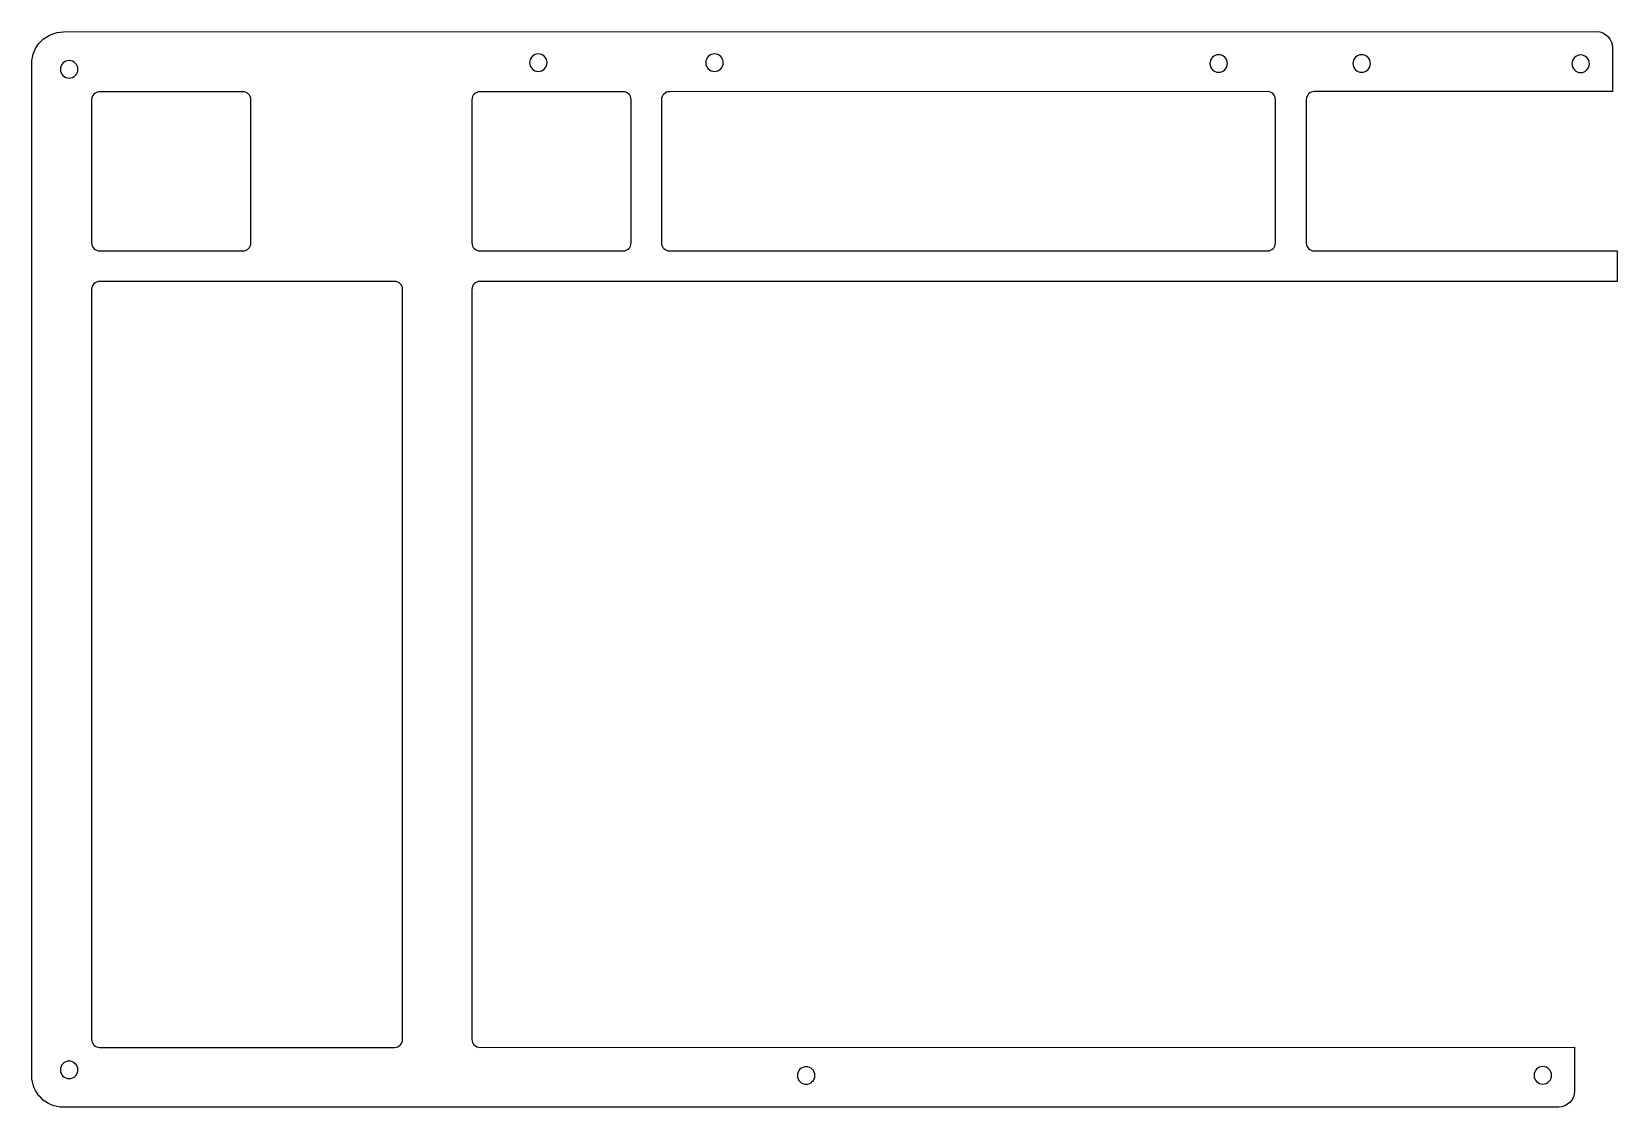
# Model space of a CAD drawing. Header units: inches. Extents: x 51 to 250, y 82 to 217.
import ezdxf

# ---------------------------------------------------------------- set-up
doc = ezdxf.new("R2010")
doc.units = ezdxf.units.IN
doc.header["$MEASUREMENT"] = 0
doc.layers.add('Layer 1', color=7, linetype='Continuous')

msp = doc.modelspace()

# ---------------------------------------------------------------- linework, layer by layer
at = {"layer": 'Layer 1', "color": 205, "lineweight": 25, "true_color": 0x8152a1}
for points, knots in [([(249.67, 185.96), (249.67, 185.96), (249.67, 189.79), (249.67, 189.79), (249.67, 189.79), (211.62, 189.79), (211.62, 189.79), (211.06, 189.79), (210.62, 190.24), (210.62, 190.79), (210.62, 190.79), (210.62, 208.8), (210.62, 208.8), (210.62, 209.35), (211.06, 209.8), (211.62, 209.8), (211.62, 209.8), (249.07, 209.8), (249.07, 209.8), (249.07, 209.8), (249.07, 215.33), (249.07, 215.33), (249.07, 216.43), (248.18, 217.33), (247.07, 217.33), (247.07, 217.33), (54.57, 217.3), (54.57, 217.3), (52.36, 217.3), (50.57, 215.51), (50.57, 213.3), (50.57, 213.3), (50.57, 86.24), (50.57, 86.24), (50.57, 84.03), (52.36, 82.24), (54.57, 82.24), (54.57, 82.24), (242.31, 82.27), (242.31, 82.27), (243.41, 82.27), (244.31, 83.17), (244.31, 84.27), (244.31, 84.27), (244.31, 89.79), (244.31, 89.79), (244.31, 89.79), (106.84, 89.77), (106.84, 89.77), (106.29, 89.77), (105.84, 90.22), (105.84, 90.77), (105.84, 90.77), (105.84, 184.96), (105.84, 184.96), (105.84, 185.52), (106.29, 185.96), (106.84, 185.96), (106.84, 185.96), (249.67, 185.96), (249.67, 185.96)], [0, 0, 0, 0, 1, 1, 1, 2, 2, 2, 3, 3, 3, 4, 4, 4, 5, 5, 5, 6, 6, 6, 7, 7, 7, 8, 8, 8, 9, 9, 9, 10, 10, 10, 11, 11, 11, 12, 12, 12, 13, 13, 13, 14, 14, 14, 15, 15, 15, 16, 16, 16, 17, 17, 17, 18, 18, 18, 19, 19, 19, 20, 20, 20, 20]), ([(59.1, 209.78), (59.1, 209.78), (77.1, 209.78), (77.1, 209.78), (77.65, 209.78), (78.1, 209.33), (78.1, 208.78), (78.1, 208.78), (78.1, 190.79), (78.1, 190.79), (78.1, 190.24), (77.65, 189.79), (77.1, 189.79), (77.1, 189.79), (59.1, 189.79), (59.1, 189.79), (58.54, 189.79), (58.1, 190.24), (58.1, 190.79), (58.1, 190.79), (58.1, 208.78), (58.1, 208.78), (58.1, 209.33), (58.54, 209.78), (59.1, 209.78)], [0, 0, 0, 0, 1, 1, 1, 2, 2, 2, 3, 3, 3, 4, 4, 4, 5, 5, 5, 6, 6, 6, 7, 7, 7, 8, 8, 8, 8]), ([(106.84, 209.78), (106.84, 209.78), (124.84, 209.79), (124.84, 209.79), (125.39, 209.79), (125.84, 209.34), (125.84, 208.79), (125.84, 208.79), (125.84, 190.79), (125.84, 190.79), (125.84, 190.24), (125.39, 189.79), (124.84, 189.79), (124.84, 189.79), (106.84, 189.79), (106.84, 189.79), (106.29, 189.79), (105.84, 190.24), (105.84, 190.79), (105.84, 190.79), (105.84, 208.78), (105.84, 208.78), (105.84, 209.34), (106.29, 209.78), (106.84, 209.78)], [0, 0, 0, 0, 1, 1, 1, 2, 2, 2, 3, 3, 3, 4, 4, 4, 5, 5, 5, 6, 6, 6, 7, 7, 7, 8, 8, 8, 8]), ([(205.74, 189.79), (205.74, 189.79), (130.65, 189.79), (130.65, 189.79), (130.1, 189.79), (129.65, 190.24), (129.65, 190.79), (129.65, 190.79), (129.65, 208.79), (129.65, 208.79), (129.65, 209.34), (130.1, 209.79), (130.65, 209.79), (130.65, 209.79), (205.74, 209.8), (205.74, 209.8), (206.29, 209.8), (206.74, 209.35), (206.74, 208.8), (206.74, 208.8), (206.74, 190.79), (206.74, 190.79), (206.74, 190.24), (206.29, 189.79), (205.74, 189.79)], [0, 0, 0, 0, 1, 1, 1, 2, 2, 2, 3, 3, 3, 4, 4, 4, 5, 5, 5, 6, 6, 6, 7, 7, 7, 8, 8, 8, 8]), ([(96.15, 89.77), (96.15, 89.77), (59.1, 89.76), (59.1, 89.76), (58.54, 89.76), (58.1, 90.21), (58.1, 90.77), (58.1, 90.77), (58.1, 184.96), (58.1, 184.96), (58.1, 185.52), (58.54, 185.96), (59.1, 185.96), (59.1, 185.96), (96.15, 185.96), (96.15, 185.96), (96.7, 185.96), (97.15, 185.52), (97.15, 184.96), (97.15, 184.96), (97.15, 90.77), (97.15, 90.77), (97.15, 90.22), (96.7, 89.77), (96.15, 89.77)], [0, 0, 0, 0, 1, 1, 1, 2, 2, 2, 3, 3, 3, 4, 4, 4, 5, 5, 5, 6, 6, 6, 7, 7, 7, 8, 8, 8, 8])]:
    msp.add_open_spline(points, degree=3, knots=knots, dxfattribs=at)
at = {"layer": 'Layer 1', "color": 205, "lineweight": 25, "true_color": 0x7c46af}
for points in [[(56.37, 212.6), (56.37, 211.99), (55.88, 211.5), (55.27, 211.5), (54.66, 211.5), (54.17, 211.99), (54.17, 212.6), (54.17, 213.21), (54.66, 213.7), (55.27, 213.7), (55.88, 213.7), (56.37, 213.21), (56.37, 212.6)], [(115.29, 213.43), (115.29, 212.82), (114.8, 212.33), (114.19, 212.33), (113.58, 212.33), (113.09, 212.82), (113.09, 213.43), (113.09, 214.03), (113.58, 214.53), (114.19, 214.53), (114.8, 214.53), (115.29, 214.03), (115.29, 213.43)], [(137.41, 213.43), (137.41, 212.82), (136.91, 212.33), (136.31, 212.33), (135.7, 212.33), (135.21, 212.82), (135.21, 213.43), (135.21, 214.03), (135.7, 214.53), (136.31, 214.53), (136.91, 214.53), (137.41, 214.03), (137.41, 213.43)], [(200.72, 213.33), (200.72, 212.72), (200.22, 212.23), (199.62, 212.23), (199.01, 212.23), (198.52, 212.72), (198.52, 213.33), (198.52, 213.94), (199.01, 214.43), (199.62, 214.43), (200.22, 214.43), (200.72, 213.94), (200.72, 213.33)], [(218.67, 213.33), (218.67, 212.72), (218.18, 212.23), (217.57, 212.23), (216.96, 212.23), (216.47, 212.72), (216.47, 213.33), (216.47, 213.94), (216.96, 214.43), (217.57, 214.43), (218.18, 214.43), (218.67, 213.94), (218.67, 213.33)], [(246.17, 213.3), (246.17, 212.69), (245.68, 212.2), (245.07, 212.2), (244.46, 212.2), (243.97, 212.69), (243.97, 213.3), (243.97, 213.91), (244.46, 214.4), (245.07, 214.4), (245.68, 214.4), (246.17, 213.91), (246.17, 213.3)], [(56.37, 86.94), (56.37, 86.33), (55.88, 85.84), (55.27, 85.84), (54.66, 85.84), (54.17, 86.33), (54.17, 86.94), (54.17, 87.55), (54.66, 88.04), (55.27, 88.04), (55.88, 88.04), (56.37, 87.55), (56.37, 86.94)], [(148.91, 86.24), (148.91, 85.63), (148.42, 85.14), (147.81, 85.14), (147.2, 85.14), (146.71, 85.63), (146.71, 86.24), (146.71, 86.85), (147.2, 87.34), (147.81, 87.34), (148.42, 87.34), (148.91, 86.85), (148.91, 86.24)], [(241.41, 86.26), (241.41, 85.66), (240.92, 85.16), (240.31, 85.16), (239.7, 85.16), (239.21, 85.66), (239.21, 86.26), (239.21, 86.87), (239.7, 87.36), (240.31, 87.36), (240.92, 87.36), (241.41, 86.87), (241.41, 86.26)]]:
    msp.add_open_spline(points, degree=3, knots=[0, 0, 0, 0, 1, 1, 1, 2, 2, 2, 3, 3, 3, 4, 4, 4, 4], dxfattribs=at)

doc.saveas('drawing.dxf')
